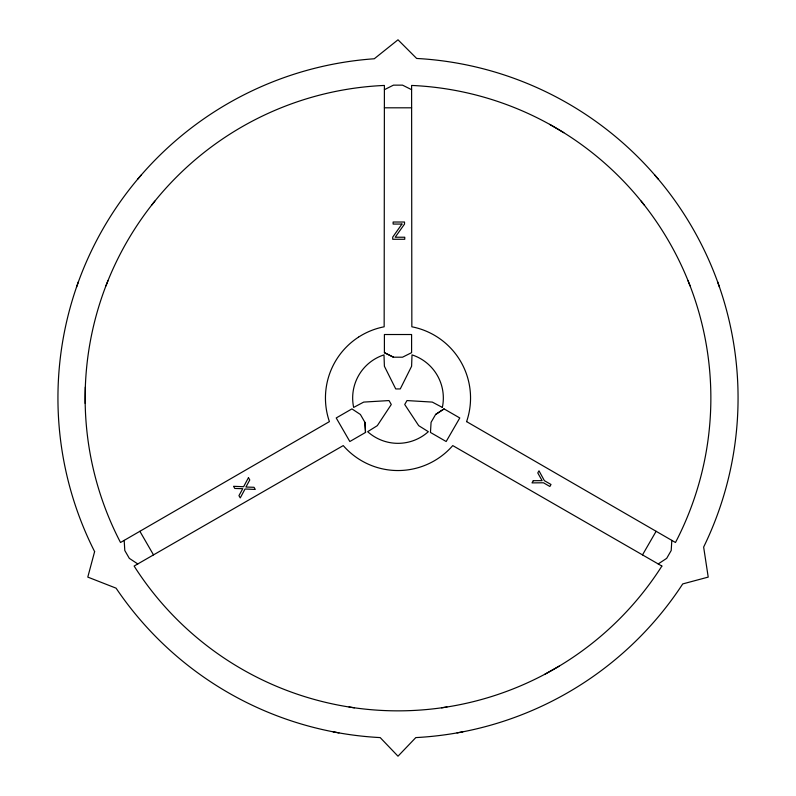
<?xml version="1.0" encoding="UTF-8"?>
<svg xmlns="http://www.w3.org/2000/svg" width="796" height="796" viewBox="0 0 796 796"><rect width="100%" height="100%" fill="white"/><g stroke="black" fill="none" stroke-linecap="round" stroke-linejoin="round"><path stroke-width="1.19" d="M85.331 387.085L85.192 403.463M671.814 540.385L671.207 550.504L666.68 558.354L658.212 563.946M76.466 287.286L78.446 281.694M105.918 285.883L107.928 280.799M435.611 414.477L431.074 422.328L430.467 432.447L446.168 441.521L459.78 417.96L444.069 408.895L435.611 414.477L444.069 408.895M642.511 554.872L656.113 531.31M151.469 205.388L154.862 201.109M137.499 179.408L141.35 174.901M559.13 666.172L544.882 674.232M365.533 432.447L349.832 441.521L336.22 417.96L351.931 408.895L360.389 414.477L364.926 422.328L365.533 432.447L364.926 422.328M384.398 89.679L393.463 85.142L402.537 85.142L411.602 89.679M457.053 732.897L462.884 731.813M441.541 707.813L446.944 707.007M384.398 107.808L411.602 107.808M393.463 357.195L402.537 357.195L411.602 352.658L411.602 334.519L384.398 334.519L384.398 352.658L393.463 357.195L384.398 352.658M349.056 707.007L354.459 707.813M333.116 731.813L338.947 732.897M549.678 124.365L563.787 132.683M137.788 563.946L129.32 558.354L124.793 550.504L124.186 540.385M654.65 174.901L658.501 179.408M641.138 201.109L644.531 205.388M139.887 531.31L153.489 554.872M688.072 280.799L690.082 285.883M717.554 281.694L719.534 287.286M442.347 407.423L432.288 402.089L406.985 400.567L404.716 404.497L418.686 425.651L428.338 431.691A45.342 45.342 0 0 1 367.662 431.691L377.314 425.651L391.284 404.497L389.015 400.567L363.712 402.089L353.653 407.423A45.342 45.342 0 0 1 383.99 354.877L384.398 366.26L395.731 388.936L400.269 388.936L411.602 366.26L412.01 354.877A45.342 45.342 0 0 1 442.347 407.423M94.615 551.618L87.789 577.1L116.077 588.164A340.061 340.061 0 0 0 380.199 737.593L398 756.2L415.801 737.593A340.061 340.061 0 0 0 679.923 588.164L682.729 583.926L708.211 577.1L703.644 547.071A340.061 340.061 0 0 0 421.721 58.765L416.656 58.456L398 39.8L374.279 58.765A340.061 340.061 0 0 0 92.356 547.071L94.615 551.618M466.595 421.621L675.476 542.494L676.759 540.036A312.858 312.858 0 0 0 414.378 85.57L411.602 85.451L411.84 326.788A72.545 72.545 0 0 1 470.366 392.935L470.446 394.199A72.545 72.545 0 0 1 466.595 421.621M248.471 477.67L243.606 486.724L233.546 486.306L234.79 488.455L242.75 488.694L238.939 495.649L240.253 497.918L245.059 489.003L255.267 489.431L254.024 487.291L245.914 487.043L249.785 479.948L248.471 477.67M533.29 480.694L532.017 482.893L543.459 482.784L549.867 486.475L551.011 484.485L544.394 480.675L538.992 470.824L537.768 472.933L542.106 480.645L533.29 480.694M661.874 566.055L660.382 568.394A312.858 312.858 0 0 1 135.619 568.394L134.126 566.055L343.245 445.591A72.545 72.545 0 0 0 365.065 462.635L366.2 463.202A72.545 72.545 0 0 0 452.755 445.591L661.874 566.055M401.94 224.064L392.707 237.138L392.707 239.268L404.756 239.268L404.756 237.228L395.184 237.228L404.527 224.094L404.527 222.024L393.125 222.024L393.125 224.064L401.94 224.064M358.489 337.156L357.434 337.852A72.545 72.545 0 0 0 329.405 421.621L120.524 542.494L119.241 540.036A312.858 312.858 0 0 1 381.622 85.57L384.398 85.451L384.16 326.788A72.545 72.545 0 0 0 358.489 337.156"/></g></svg>
